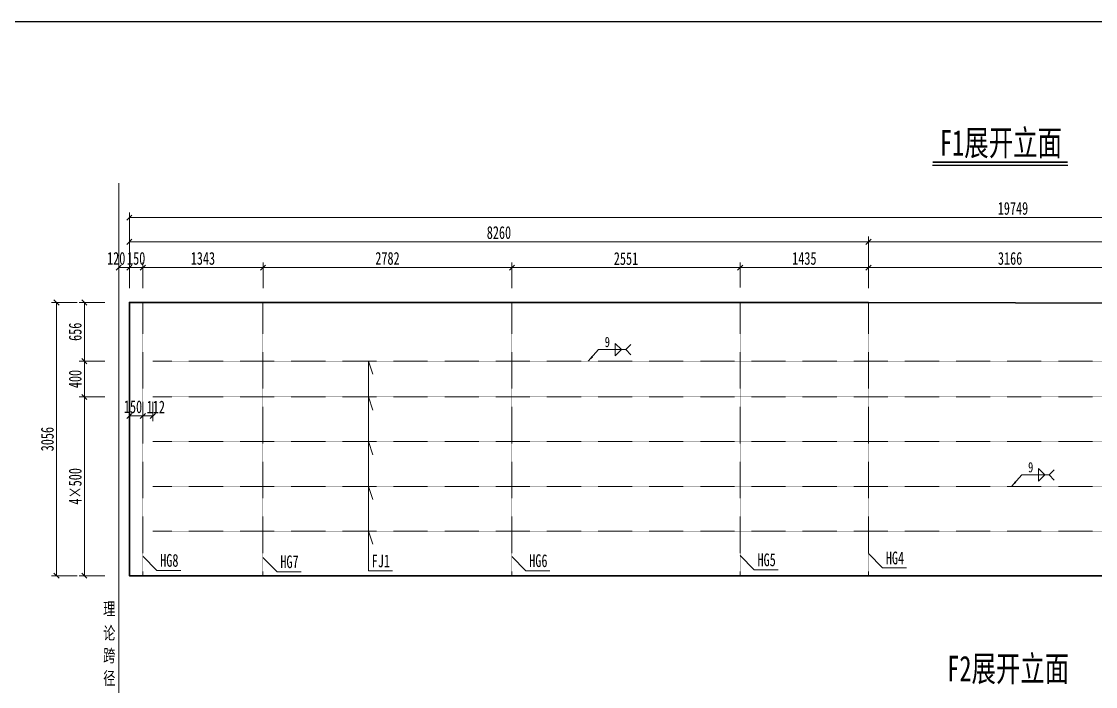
# Model space of a CAD drawing. Header units: millimetres. Extents: x -89049 to 410567, y -307459 to -100425.
# Drawn here: x 278762 to 290767, y -120491 to -113054 of the extents above; entities that cross this region are included whole.
import ezdxf
from ezdxf.enums import TextEntityAlignment as Align

# ---------------------------------------------------------------- set-up
doc = ezdxf.new("R2010")
doc.units = ezdxf.units.MM
doc.linetypes.add('CENTER2', pattern=[28.575, 19.05, -3.175, 3.175, -3.175])
doc.linetypes.add('DASHED', pattern=[0.75, 0.5, -0.25])
doc.layers.get('Defpoints').update_dxf_attribs({"color": 8})
for name, color, linetype, lineweight in [('Dim', 4, 'Continuous', 15), ('中心线', 2, 'CENTER2', 15), ('文字', 7, 'Continuous', 15), ('标注线及字体', 2, 'Continuous', 15), ('桥 构造粗实', 1, 'Continuous', 30), ('细实线', 4, 'Continuous', 15), ('虚线', 7, 'DASHED', 13)]:
    doc.layers.add(name, color=color, linetype=linetype, lineweight=lineweight)
doc.layers.add('Text', color=4, linetype='Continuous')
doc.styles.add('111', font='', dxfattribs={"width": 0.7})
doc.styles.add('BM_Dim', font='', dxfattribs={"width": 0.85})
doc.styles.add('SMEDI', font='', dxfattribs={"width": 0.75})
doc.styles.get("Standard").update_dxf_attribs({"font": ''})
doc.styles.get('111').set_extended_font_data('仿宋_GB2312')
doc.styles.get('BM_Dim').set_extended_font_data('仿宋_GB2312')
doc.styles.get('SMEDI').set_extended_font_data('仿宋_GB2312')
doc.styles.get('Standard').set_extended_font_data('仿宋_GB2312')
doc.dimstyles.new('200', dxfattribs={"dimscale": 0, "dimtxt": 2.5, "dimasz": 1, "dimexe": 1, "dimexo": 1, "dimgap": 0.6, "dimtad": 1, "dimdec": 0, "dimdsep": 46, "dimtxsty": '111', "dimblk": 'OBLIQUE', "dimcen": 0, "dimclrd": 4, "dimclre": 4, "dimclrt": 4, "dimadec": 1, "dimazin": 2, "dimtfac": 1, "dimtdec": 0, "dimtix": 1, "dimtmove": 2, "dimatfit": 3, "dimfxl": 4, "dimfxlon": 1, "dimtolj": 1, "dimlwd": -1, "dimlwe": -1, "dimarcsym": 0})
doc.dimstyles.new('MSteel_1.0_1.0', dxfattribs={"dimtxt": 3, "dimasz": 1.2, "dimexe": 1, "dimexo": 1, "dimgap": 1, "dimtad": 3, "dimtoh": 1, "dimdec": 0, "dimzin": 0, "dimdsep": 46, "dimtxsty": 'Standard', "dimblk": 'ARCHTICK', "dimcen": 0.09, "dimclrd": 3, "dimclre": 3, "dimadec": 0, "dimazin": 0, "dimtfac": 1, "dimtdec": 4, "dimtofl": 0, "dimtmove": 0, "dimatfit": 3, "dimfxl": 1, "dimtolj": 1, "dimtzin": 0, "dimarcsym": 0})

# ---------------------------------------------------------------- blocks, each defined once
blk = doc.blocks.new('_Oblique')
at = {"color": 0, "linetype": 'ByBlock', "lineweight": -2}
blk.add_line((-0.5, -0.5), (0.5, 0.5), dxfattribs=at)
blk = doc.blocks.new('*D635')
at = {"layer": 'Defpoints', "color": 0, "transparency": 16777216}
for p in [(281462, -115806), (280119, -116221), (281462, -116235)]:
    blk.add_point(p, dxfattribs=at)
at = {"layer": '细实线', "color": 4, "transparency": 16777216}
for p, q in [((280119, -116035), (280119, -115749)), ((280119, -115806), (281462, -115806)), ((281462, -116035), (281462, -115749))]:
    blk.add_line(p, q, dxfattribs=at)
at = {"layer": '细实线', "color": 4, "transparency": 16777216, "xscale": 57.14285714285715, "yscale": 57.14285714285715, "zscale": 57.14285714285715, "rotation": 180}
blk.add_blockref('_Oblique', (280119, -115806), dxfattribs=at)
at = {"layer": '细实线', "color": 4, "transparency": 16777216, "xscale": 57.14285714285715, "yscale": 57.14285714285715, "zscale": 57.14285714285715}
blk.add_blockref('_Oblique', (281462, -115806), dxfattribs=at)
at = {"layer": '细实线', "color": 4, "transparency": 16777216, "insert": (280790, -115704), "char_height": 142.9, "attachment_point": 5, "style": '111'}
blk.add_mtext('\\A1;1343', dxfattribs=at)
blk = doc.blocks.new('*D636')
at = {"layer": 'Defpoints', "color": 0, "transparency": 16777216}
for p in [(279849, -115806), (279969, -116426), (279849, -116602)]:
    blk.add_point(p, dxfattribs=at)
at = {"layer": '细实线', "color": 4, "transparency": 16777216}
for p, q in [((279849, -116035), (279849, -115749)), ((279969, -115806), (279849, -115806)), ((279969, -116035), (279969, -115749))]:
    blk.add_line(p, q, dxfattribs=at)
at = {"layer": '细实线', "color": 4, "transparency": 16777216, "xscale": 57.14285714285715, "yscale": 57.14285714285715, "zscale": 57.14285714285715, "rotation": 180}
blk.add_blockref('_Oblique', (279849, -115806), dxfattribs=at)
at = {"layer": '细实线', "color": 4, "transparency": 16777216, "xscale": 57.14285714285715, "yscale": 57.14285714285715, "zscale": 57.14285714285715}
blk.add_blockref('_Oblique', (279969, -115806), dxfattribs=at)
at = {"layer": '细实线', "color": 4, "transparency": 16777216, "insert": (279821, -115704), "char_height": 142.9, "attachment_point": 5, "style": '111'}
blk.add_mtext('\\A1;120', dxfattribs=at)
blk = doc.blocks.new('*D637')
at = {"layer": 'Defpoints', "color": 0, "transparency": 16777216}
for p in [(284244, -115806), (284244, -116141), (281462, -116235)]:
    blk.add_point(p, dxfattribs=at)
at = {"layer": '细实线', "color": 4, "transparency": 16777216}
for p, q in [((281462, -116035), (281462, -115749)), ((281462, -115806), (284244, -115806)), ((284244, -116035), (284244, -115749))]:
    blk.add_line(p, q, dxfattribs=at)
at = {"layer": '细实线', "color": 4, "transparency": 16777216, "xscale": 57.14285714285715, "yscale": 57.14285714285715, "zscale": 57.14285714285715, "rotation": 180}
blk.add_blockref('_Oblique', (281462, -115806), dxfattribs=at)
at = {"layer": '细实线', "color": 4, "transparency": 16777216, "xscale": 57.14285714285715, "yscale": 57.14285714285715, "zscale": 57.14285714285715}
blk.add_blockref('_Oblique', (284244, -115806), dxfattribs=at)
at = {"layer": '细实线', "color": 4, "transparency": 16777216, "insert": (282853, -115704), "char_height": 142.9, "attachment_point": 5, "style": '111'}
blk.add_mtext('\\A1;2782', dxfattribs=at)
blk = doc.blocks.new('*D638')
at = {"layer": 'Defpoints', "color": 0, "transparency": 16777216}
for p in [(286795, -115806), (284244, -116141), (286795, -116085)]:
    blk.add_point(p, dxfattribs=at)
at = {"layer": '细实线', "color": 4, "transparency": 16777216}
for p, q in [((284244, -116035), (284244, -115749)), ((284244, -115806), (286795, -115806)), ((286795, -116028), (286795, -115749))]:
    blk.add_line(p, q, dxfattribs=at)
at = {"layer": '细实线', "color": 4, "transparency": 16777216, "xscale": 57.14285714285715, "yscale": 57.14285714285715, "zscale": 57.14285714285715, "rotation": 180}
blk.add_blockref('_Oblique', (284244, -115806), dxfattribs=at)
at = {"layer": '细实线', "color": 4, "transparency": 16777216, "xscale": 57.14285714285715, "yscale": 57.14285714285715, "zscale": 57.14285714285715}
blk.add_blockref('_Oblique', (286795, -115806), dxfattribs=at)
at = {"layer": '细实线', "color": 4, "transparency": 16777216, "insert": (285519, -115706), "char_height": 142.9, "attachment_point": 5, "style": '111'}
blk.add_mtext('\\A1;2551', dxfattribs=at)
blk = doc.blocks.new('*D639')
at = {"layer": 'Defpoints', "color": 0, "transparency": 16777216}
for p in [(299718, -115247), (279969, -116103), (299718, -116131)]:
    blk.add_point(p, dxfattribs=at)
at = {"layer": '细实线', "color": 4, "transparency": 16777216}
for p, q in [((279969, -115476), (279969, -115190)), ((299718, -115476), (299718, -115190)), ((279969, -115247), (299718, -115247))]:
    blk.add_line(p, q, dxfattribs=at)
at = {"layer": '细实线', "color": 4, "transparency": 16777216, "xscale": 57.14285714285715, "yscale": 57.14285714285715, "zscale": 57.14285714285715, "rotation": 180}
blk.add_blockref('_Oblique', (279969, -115247), dxfattribs=at)
at = {"layer": '细实线', "color": 4, "transparency": 16777216, "xscale": 57.14285714285715, "yscale": 57.14285714285715, "zscale": 57.14285714285715}
blk.add_blockref('_Oblique', (299718, -115247), dxfattribs=at)
at = {"layer": '细实线', "color": 4, "transparency": 16777216, "insert": (289844, -115145), "char_height": 142.9, "attachment_point": 5, "style": '111'}
blk.add_mtext('\\A1;19749', dxfattribs=at)
blk = doc.blocks.new('*D640')
at = {"layer": 'Defpoints', "color": 0, "transparency": 16777216}
for p in [(288229, -115806), (286795, -116085), (288229, -116270)]:
    blk.add_point(p, dxfattribs=at)
at = {"layer": '细实线', "color": 4, "transparency": 16777216}
for p, q in [((286795, -116028), (286795, -115749)), ((286795, -115806), (288229, -115806)), ((288229, -116035), (288229, -115749))]:
    blk.add_line(p, q, dxfattribs=at)
at = {"layer": '细实线', "color": 4, "transparency": 16777216, "xscale": 57.14285714285715, "yscale": 57.14285714285715, "zscale": 57.14285714285715, "rotation": 180}
blk.add_blockref('_Oblique', (286795, -115806), dxfattribs=at)
at = {"layer": '细实线', "color": 4, "transparency": 16777216, "xscale": 57.14285714285715, "yscale": 57.14285714285715, "zscale": 57.14285714285715}
blk.add_blockref('_Oblique', (288229, -115806), dxfattribs=at)
at = {"layer": '细实线', "color": 4, "transparency": 16777216, "insert": (287512, -115704), "char_height": 142.9, "attachment_point": 5, "style": '111'}
blk.add_mtext('\\A1;1435', dxfattribs=at)
blk = doc.blocks.new('*D641')
at = {"layer": 'Defpoints', "color": 0, "transparency": 16777216}
for p in [(291396, -115806), (288229, -116103), (291396, -116260)]:
    blk.add_point(p, dxfattribs=at)
at = {"layer": '细实线', "color": 4, "transparency": 16777216}
for p, q in [((288229, -116035), (288229, -115749)), ((288229, -115806), (291396, -115806)), ((291396, -116035), (291396, -115749))]:
    blk.add_line(p, q, dxfattribs=at)
at = {"layer": '细实线', "color": 4, "transparency": 16777216, "xscale": 57.14285714285715, "yscale": 57.14285714285715, "zscale": 57.14285714285715, "rotation": 180}
blk.add_blockref('_Oblique', (288229, -115806), dxfattribs=at)
at = {"layer": '细实线', "color": 4, "transparency": 16777216, "xscale": 57.14285714285715, "yscale": 57.14285714285715, "zscale": 57.14285714285715}
blk.add_blockref('_Oblique', (291396, -115806), dxfattribs=at)
at = {"layer": '细实线', "color": 4, "transparency": 16777216, "insert": (289812, -115704), "char_height": 142.9, "attachment_point": 5, "style": '111'}
blk.add_mtext('\\A1;3166', dxfattribs=at)
blk = doc.blocks.new('*D645')
at = {"layer": 'Defpoints', "color": 0, "transparency": 16777216}
for p in [(280231, -116852), (279466, -117252), (280231, -117252)]:
    blk.add_point(p, dxfattribs=at)
at = {"layer": '细实线', "color": 4, "transparency": 16777216}
for p, q in [((279694, -116852), (279408, -116852)), ((279466, -116852), (279466, -117252)), ((279694, -117252), (279408, -117252))]:
    blk.add_line(p, q, dxfattribs=at)
at = {"layer": '细实线', "color": 4, "transparency": 16777216, "xscale": 57.14285714285715, "yscale": 57.14285714285715, "zscale": 57.14285714285715}
for p, rotation in [((279466, -116852), 90), ((279466, -117252), 270)]:
    blk.add_blockref('_Oblique', p, dxfattribs=dict(at, rotation=rotation))
at = {"layer": '细实线', "color": 4, "transparency": 16777216, "insert": (279363, -117052), "char_height": 142.9, "attachment_point": 5, "rotation": 90, "style": '111'}
blk.add_mtext('\\A1;400', dxfattribs=at)
blk = doc.blocks.new('*D646')
at = {"layer": 'Defpoints', "color": 0, "transparency": 16777216}
for p in [(280231, -117252), (279466, -119252), (280231, -119252)]:
    blk.add_point(p, dxfattribs=at)
at = {"layer": '细实线', "color": 4, "transparency": 16777216}
for p, q in [((279694, -117252), (279408, -117252)), ((279466, -117252), (279466, -119252)), ((279694, -119252), (279408, -119252))]:
    blk.add_line(p, q, dxfattribs=at)
at = {"layer": '细实线', "color": 4, "transparency": 16777216, "xscale": 57.14285714285715, "yscale": 57.14285714285715, "zscale": 57.14285714285715}
for p, rotation in [((279466, -117252), 90), ((279466, -119252), 270)]:
    blk.add_blockref('_Oblique', p, dxfattribs=dict(at, rotation=rotation))
at = {"layer": '细实线', "color": 4, "transparency": 16777216, "insert": (279363, -118252), "char_height": 142.9, "attachment_point": 5, "rotation": 90, "style": '111'}
blk.add_mtext('\\A1;4×500', dxfattribs=at)
blk = doc.blocks.new('*D647')
at = {"layer": 'Defpoints', "color": 0, "transparency": 16777216}
for p in [(279969, -116196), (279154, -119252), (279969, -119252)]:
    blk.add_point(p, dxfattribs=at)
at = {"layer": '细实线', "color": 4, "transparency": 16777216}
for p, q in [((279383, -116196), (279097, -116196)), ((279154, -116196), (279154, -119252)), ((279383, -119252), (279097, -119252))]:
    blk.add_line(p, q, dxfattribs=at)
at = {"layer": '细实线', "color": 4, "transparency": 16777216, "xscale": 57.14285714285715, "yscale": 57.14285714285715, "zscale": 57.14285714285715}
for p, rotation in [((279154, -116196), 90), ((279154, -119252), 270)]:
    blk.add_blockref('_Oblique', p, dxfattribs=dict(at, rotation=rotation))
at = {"layer": '细实线', "color": 4, "transparency": 16777216, "insert": (279052, -117724), "char_height": 142.9, "attachment_point": 5, "rotation": 90, "style": '111'}
blk.add_mtext('\\A1;3056', dxfattribs=at)
blk = doc.blocks.new('*D652')
at = {"layer": 'Defpoints', "color": 0, "transparency": 16777216}
for p in [(288229, -115518), (279969, -116242), (288229, -116270)]:
    blk.add_point(p, dxfattribs=at)
at = {"layer": '细实线', "color": 4, "transparency": 16777216}
for p, q in [((279969, -115746), (279969, -115460)), ((288229, -115746), (288229, -115460)), ((279969, -115518), (288229, -115518))]:
    blk.add_line(p, q, dxfattribs=at)
at = {"layer": '细实线', "color": 4, "transparency": 16777216, "xscale": 57.14285714285715, "yscale": 57.14285714285715, "zscale": 57.14285714285715, "rotation": 180}
blk.add_blockref('_Oblique', (279969, -115518), dxfattribs=at)
at = {"layer": '细实线', "color": 4, "transparency": 16777216, "xscale": 57.14285714285715, "yscale": 57.14285714285715, "zscale": 57.14285714285715}
blk.add_blockref('_Oblique', (288229, -115518), dxfattribs=at)
at = {"layer": '细实线', "color": 4, "transparency": 16777216, "insert": (284099, -115415), "char_height": 142.9, "attachment_point": 5, "style": '111'}
blk.add_mtext('\\A1;8260', dxfattribs=at)
blk = doc.blocks.new('*D653')
at = {"layer": 'Defpoints', "color": 0, "transparency": 16777216}
for p in [(299718, -115518), (299718, -116199), (288229, -116242)]:
    blk.add_point(p, dxfattribs=at)
at = {"layer": '细实线', "color": 4, "transparency": 16777216}
for p, q in [((288229, -115746), (288229, -115460)), ((299718, -115746), (299718, -115460)), ((288229, -115518), (299718, -115518))]:
    blk.add_line(p, q, dxfattribs=at)
at = {"layer": '细实线', "color": 4, "transparency": 16777216, "xscale": 57.14285714285715, "yscale": 57.14285714285715, "zscale": 57.14285714285715, "rotation": 180}
blk.add_blockref('_Oblique', (288229, -115518), dxfattribs=at)
at = {"layer": '细实线', "color": 4, "transparency": 16777216, "xscale": 57.14285714285715, "yscale": 57.14285714285715, "zscale": 57.14285714285715}
blk.add_blockref('_Oblique', (299718, -115518), dxfattribs=at)
at = {"layer": '细实线', "color": 4, "transparency": 16777216, "insert": (293974, -115415), "char_height": 142.9, "attachment_point": 5, "style": '111'}
blk.add_mtext('\\A1;11489', dxfattribs=at)
blk = doc.blocks.new('*D916')
at = {"layer": 'Defpoints', "color": 0, "transparency": 16777216}
for p in [(279466, -116196), (280231, -116196), (280231, -116852)]:
    blk.add_point(p, dxfattribs=at)
at = {"layer": '细实线', "color": 4, "transparency": 16777216}
for p, q in [((279694, -116196), (279408, -116196)), ((279466, -116852), (279466, -116196)), ((279694, -116852), (279408, -116852))]:
    blk.add_line(p, q, dxfattribs=at)
at = {"layer": '细实线', "color": 4, "transparency": 16777216, "xscale": 57.14285714285715, "yscale": 57.14285714285715, "zscale": 57.14285714285715}
for p, rotation in [((279466, -116196), 90), ((279466, -116852), 270)]:
    blk.add_blockref('_Oblique', p, dxfattribs=dict(at, rotation=rotation))
at = {"layer": '细实线', "color": 4, "transparency": 16777216, "insert": (279363, -116524), "char_height": 142.9, "attachment_point": 5, "rotation": 90, "style": '111'}
blk.add_mtext('\\A1;656', dxfattribs=at)
blk = doc.blocks.new('*D917')
at = {"layer": 'Defpoints', "color": 0, "transparency": 16777216}
for p in [(280119, -117250), (280231, -117252), (280119, -117465)]:
    blk.add_point(p, dxfattribs=at)
at = {"layer": '细实线', "color": 4, "transparency": 16777216}
for p, q in [((280119, -117307), (280119, -117523)), ((280231, -117309), (280231, -117523)), ((280231, -117465), (280119, -117465))]:
    blk.add_line(p, q, dxfattribs=at)
at = {"layer": '细实线', "color": 4, "transparency": 16777216, "xscale": 57.14285714285715, "yscale": 57.14285714285715, "zscale": 57.14285714285715, "rotation": 180}
blk.add_blockref('_Oblique', (280119, -117465), dxfattribs=at)
at = {"layer": '细实线', "color": 4, "transparency": 16777216, "xscale": 57.14285714285715, "yscale": 57.14285714285715, "zscale": 57.14285714285715}
blk.add_blockref('_Oblique', (280231, -117465), dxfattribs=at)
at = {"layer": '细实线', "color": 4, "transparency": 16777216, "insert": (280264, -117365), "char_height": 142.9, "attachment_point": 5, "style": '111'}
blk.add_mtext('\\A1;112', dxfattribs=at)
blk = doc.blocks.new('_ArchTick')
at = {"color": 0, "linetype": 'ByBlock', "const_width": 0.15}
blk.add_lwpolyline([(-0.5, -0.5), (0.5, 0.5)], dxfattribs=at)
blk = doc.blocks.new('角焊缝2')
at = {"layer": 'Dim'}
blk.add_line((-3138.01, 370.22), (-3132.7, 370.22), dxfattribs=at)
blk.add_lwpolyline([(-3134.75, 371.45), (-3134.75, 368.99), (-3133.52, 370.22)], close=True, dxfattribs=at)
blk.add_lwpolyline([(-3131.7, 369.22), (-3132.7, 370.22), (-3131.7, 371.22)], dxfattribs=at)
blk = doc.blocks.new('*D1535')
at = {"layer": 'Defpoints', "color": 0, "transparency": 16777216}
for p in [(279969, -117250), (280119, -117250), (279969, -117465)]:
    blk.add_point(p, dxfattribs=at)
at = {"layer": '细实线', "color": 4, "transparency": 16777216}
for p, q in [((279969, -117307), (279969, -117523)), ((280119, -117307), (280119, -117523)), ((280119, -117465), (279969, -117465))]:
    blk.add_line(p, q, dxfattribs=at)
at = {"layer": '细实线', "color": 4, "transparency": 16777216, "xscale": 57.14285714285715, "yscale": 57.14285714285715, "zscale": 57.14285714285715, "rotation": 180}
blk.add_blockref('_Oblique', (279969, -117465), dxfattribs=at)
at = {"layer": '细实线', "color": 4, "transparency": 16777216, "xscale": 57.14285714285715, "yscale": 57.14285714285715, "zscale": 57.14285714285715}
blk.add_blockref('_Oblique', (280119, -117465), dxfattribs=at)
at = {"layer": '细实线', "color": 4, "transparency": 16777216, "insert": (280009, -117363), "char_height": 142.9, "attachment_point": 5, "style": '111'}
blk.add_mtext('\\A1;150', dxfattribs=at)
blk = doc.blocks.new('*D1536')
at = {"layer": 'Defpoints', "color": 0, "transparency": 16777216}
for p in [(279969, -115806), (279969, -116242), (280119, -116226)]:
    blk.add_point(p, dxfattribs=at)
at = {"layer": '细实线', "color": 4, "transparency": 16777216}
for p, q in [((279969, -115806), (279912, -115806)), ((279969, -116035), (279969, -115749)), ((280119, -115806), (279969, -115806)), ((280119, -116035), (280119, -115749)), ((280119, -115806), (280176, -115806))]:
    blk.add_line(p, q, dxfattribs=at)
at = {"layer": '细实线', "color": 4, "transparency": 16777216, "xscale": 57.14285714285715, "yscale": 57.14285714285715, "zscale": 57.14285714285715}
blk.add_blockref('_Oblique', (279969, -115806), dxfattribs=at)
at = {"layer": '细实线', "color": 4, "transparency": 16777216, "xscale": 57.14285714285715, "yscale": 57.14285714285715, "zscale": 57.14285714285715, "rotation": 180}
blk.add_blockref('_Oblique', (280119, -115806), dxfattribs=at)
at = {"layer": '细实线', "color": 4, "transparency": 16777216, "insert": (280044, -115704), "char_height": 142.9, "attachment_point": 5, "style": '111'}
blk.add_mtext('\\A1;150', dxfattribs=at)

msp = doc.modelspace()

# ---------------------------------------------------------------- linework, layer by layer
at = {"color": 4}
msp.add_line((288946.1, -114660.9), (290455.5, -114660.9), dxfattribs=at)
at = {"color": 6, "const_width": 20.6}
msp.add_lwpolyline([(288946.1, -114626.6), (290455.5, -114626.6)], dxfattribs=at)
at = {"layer": 'Defpoints'}
msp.add_lwpolyline([(278566.6, -113054.1), (300566.6, -113054.1), (300566.6, -127671.3), (278566.6, -127671.3)], close=True, dxfattribs=at)
at = {"layer": '中心线', "ltscale": 0.3}
msp.add_line((279849, -114863.4), (279849, -124756.6), dxfattribs=at)
at = {"layer": '桥 构造粗实'}
msp.add_lwpolyline([(299718.3, -119252.2), (279969, -119252.2), (279969, -116196.2), (288229.2, -116196.2), (299718.3, -116223.4), (299718.3, -119252.2)], dxfattribs=at)
at = {"layer": '细实线'}
for p, q in [((282639.9, -116852.2), (282639.9, -119197.9)), ((282689.7, -116999.5), (282639.9, -116852.2)), ((282689.7, -117399.5), (282639.9, -117252.2)), ((282689.7, -117899.5), (282639.9, -117752.2)), ((282689.7, -118399.5), (282639.9, -118252.2)), ((282689.7, -118899.5), (282639.9, -118752.2)), ((280276.6, -119191.9), (280119, -119031.4)), ((281619.2, -119207.2), (281461.6, -119046.7)), ((284401.2, -119195.3), (284243.6, -119034.8)), ((286952.3, -119185.4), (286794.6, -119024.9)), ((288386.8, -119164.8), (288229.2, -119004.3)), ((280276.6, -119191.9), (280544.2, -119191.9)), ((282639.9, -119197.9), (282907.6, -119197.9)), ((284401.2, -119195.3), (284668.8, -119195.3)), ((286952.3, -119185.4), (287219.9, -119185.4)), ((288386.8, -119164.8), (288654.5, -119164.8)), ((281619.2, -119207.2), (281886.9, -119207.2))]:
    msp.add_line(p, q, dxfattribs=at)
at = {"layer": '虚线', "ltscale": 5}
for p, q in [((280119, -116196.2), (280119, -119252.2)), ((281461.6, -116196.2), (281461.6, -119252.2)), ((284243.6, -116196.2), (284243.6, -119252.2)), ((286794.6, -116196.2), (286794.6, -119252.2)), ((288229.2, -116196.2), (288229.2, -119252.2)), ((280231, -116852.2), (299718.3, -116852.2)), ((280231, -117252.2), (299718.3, -117252.2)), ((280231, -117752.2), (299718.3, -117752.2)), ((280231, -118252.2), (299718.3, -118252.2)), ((280231, -118752.2), (299718.3, -118752.2))]:
    msp.add_line(p, q, dxfattribs=at)

# ---------------------------------------------------------------- block references
at = {"layer": '细实线', "color": 8, "xscale": 57.1428571428572, "yscale": 57.1428571428572, "zscale": 57.1428571428572}
for p in [(464527.8, -137878.9), (469259.3, -139279.7)]:
    msp.add_blockref('角焊缝2', p, dxfattribs=at)

# ---------------------------------------------------------------- texts
at = {"layer": 'Text', "style": 'SMEDI', "width": 0.75}
for p in [(285281.1, -116637.8), (290012.6, -118038.6)]:
    msp.add_text('9', height=114.3, dxfattribs=at).set_placement(p, align=Align.MIDDLE_LEFT)
at = {"layer": '文字', "style": 'BM_Dim', "width": 0.7}
for s, height, p in [('HG8', 142.86, (280415, -119194.2)), ('HG7', 142.86, (281757.6, -119209.5)), ('FJ1', 142.86, (282778.4, -119200.2)), ('HG6', 142.86, (284539.6, -119197.6)), ('HG5', 142.86, (287090.7, -119187.7)), ('HG4', 142.86, (288525.2, -119167.2)), ('理', 142.9, (279743.7, -119736.9)), ('论', 142.9, (279743.7, -120007)), ('跨', 142.9, (279743.7, -120259.5)), ('径', 142.9, (279743.7, -120512.1))]:
    msp.add_text(s, height=height, dxfattribs=at).set_placement(p, align=Align.BOTTOM_CENTER)
at = {"layer": '标注线及字体', "style": '111', "width": 0.7}
for s, p in [('F1展开立面', (289709.4, -114404.4)), ('F2展开立面', (289790.4, -120284.3))]:
    msp.add_text(s, height=285.71, dxfattribs=at).set_placement(p, align=Align.MIDDLE)

# ---------------------------------------------------------------- dimensions: what is measured, and where the dimension line sits
at = {"layer": '细实线'}
for base, p1, p2, picture, middle in [((299718.3, -115246.9), (279969, -116102.5), (299718.3, -116131), '*D639', (289843.6, -115144.7)), ((288229.2, -115517.6), (279969, -116241.9), (288229.2, -116270), '*D652', (284099.1, -115415.3)), ((299718.3, -115517.6), (288229.2, -116241.9), (299718.3, -116199.1), '*D653', (293973.7, -115415.3)), ((279969, -115806.5), (280119, -116226), (279969, -116241.9), '*D1536', (280044, -115704.2)), ((281461.6, -115806.5), (280119, -116220.5), (281461.6, -116235.2), '*D635', (280790.3, -115704.2)), ((284243.6, -115806.5), (281461.6, -116235.2), (284243.6, -116141.1), '*D637', (282852.6, -115704.2)), ((286794.6, -115806.5), (284243.6, -116141.1), (286794.6, -116085), '*D638', (285519.1, -115705.8)), ((288229.2, -115806.5), (286794.6, -116085), (288229.2, -116270), '*D640', (287511.9, -115704.2)), ((291395.6, -115806.5), (288229.2, -116102.5), (291395.6, -116260.4), '*D641', (289812.4, -115704.2))]:
    dim = msp.add_linear_dim(base=base, p1=p1, p2=p2, dimstyle='200', override={"dimscale": 57.142857, "dimblk": 'Oblique'}, dxfattribs=at)
    dim.commit()
    dim.dimension.update_dxf_attribs({"geometry": picture, "text_midpoint": middle})
for base, p1, p2, picture, middle in [((279849, -115806.5), (279969, -116425.6), (279849, -116601.6), '*D636', (279820.5, -115704.2)), ((279969, -117465.5), (280119, -117250.3), (279969, -117250.3), '*D1535', (280008.7, -117363.2)), ((280119, -117465.5), (280231, -117252.2), (280119, -117250.3), '*D917', (280264.3, -117364.8))]:
    dim = msp.add_linear_dim(base=base, p1=p1, p2=p2, dimstyle='200', override={"dimscale": 57.142857, "dimblk": 'Oblique'}, dxfattribs=at)
    dim.commit()
    dim.dimension.update_dxf_attribs({"geometry": picture, "text_midpoint": middle, "dimtype": 160})
for base, p1, p2, override, picture, middle in [((279154.3, -119252.2), (279969, -116196.3), (279969, -119252.2), {"dimscale": 57.142857, "dimtxsty": '111', "dimblk": 'Oblique'}, '*D647', (279052.1, -117724.3)), ((279465.6, -116196.2), (280231, -116852.2), (280231, -116196.2), {"dimscale": 57.142857, "dimblk": 'Oblique'}, '*D916', (279363.3, -116524.2)), ((279465.6, -117252.2), (280231, -116852.2), (280231, -117252.2), {"dimscale": 57.142857, "dimblk": 'Oblique'}, '*D645', (279363.3, -117052.2))]:
    dim = msp.add_linear_dim(base=base, p1=p1, p2=p2, angle=90, dimstyle='200', override=override, dxfattribs=at)
    dim.commit()
    dim.dimension.update_dxf_attribs({"geometry": picture, "text_midpoint": middle})
dim = msp.add_linear_dim(base=(279465.6, -119252.2), p1=(280231, -117252.2), p2=(280231, -119252.2), angle=90, text='4×500', dimstyle='200', override={"dimscale": 57.142857, "dimtxsty": '111', "dimblk": 'Oblique'}, dxfattribs=at)
dim.commit()
dim.dimension.update_dxf_attribs({"geometry": '*D646', "text_midpoint": (279363.3, -118252.2)})

# ---------------------------------------------------------------- leaders
at = {"layer": 'Dim'}
for points in [[(285097.1, -116852.9), (285213, -116723.3)], [(289828.6, -118253.7), (289944.5, -118124.1)]]:
    msp.add_leader(points, dimstyle='MSteel_1.0_1.0', override={"dimscale": 57.142857, "dimclrd": 256}, dxfattribs=at)

doc.saveas('drawing.dxf')
